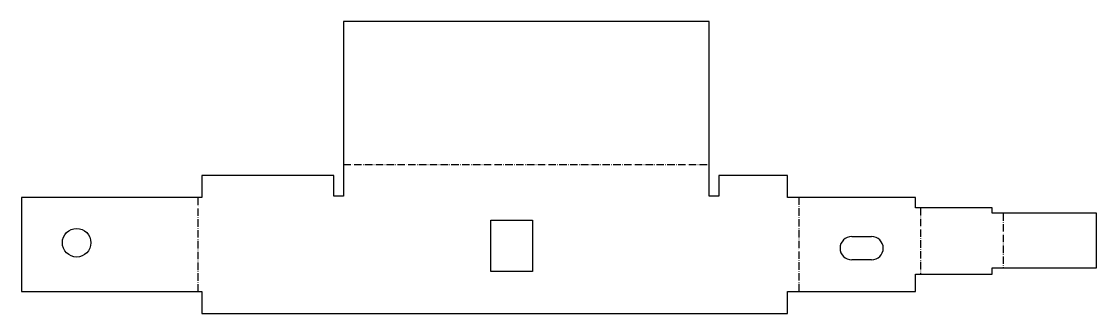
# Model space of a CAD drawing. Header units: millimetres. Extents: x -61 to 303, y 0 to 99.
import ezdxf

# ---------------------------------------------------------------- set-up
doc = ezdxf.new("R2010")
doc.units = ezdxf.units.MM
doc.linetypes.add('DASHDOT', pattern=[3.556, 2.54, -0.508, 0, -0.508])
doc.layers.add('BEND', color=7, linetype='Continuous')
doc.layers.add('CUT', color=7, linetype='Continuous')

msp = doc.modelspace()

# ---------------------------------------------------------------- linework, layer by layer
at = {"layer": 'BEND', "color": 3, "linetype": 'DASHDOT'}
for p, q in [((47.92, 50.43), (171.86, 50.43)), ((-1.26, 7.4), (-1.26, 39.26)), ((202.14, 39.26), (202.14, 7.4)), ((243.39, 35.74), (243.39, 13.33)), ((271.4, 33.94), (271.4, 15.49))]:
    msp.add_line(p, q, dxfattribs=at)
at = {"layer": 'CUT'}
for p, q in [((171.86, 98.81), (47.92, 98.81)), ((47.92, 98.81), (47.92, 39.76)), ((171.86, 39.76), (171.86, 98.81)), ((44.72, 46.66), (0, 46.66)), ((0, 46.66), (0, 39.26)), ((44.72, 39.76), (44.72, 46.66)), ((198.37, 46.66), (175.06, 46.66)), ((175.06, 46.66), (175.06, 39.76)), ((198.37, 39.26), (198.37, 46.66)), ((0, 39.26), (-61.09, 39.26)), ((-61.09, 39.26), (-61.09, 7.4)), ((47.92, 39.76), (44.72, 39.76)), ((175.06, 39.76), (171.86, 39.76)), ((241.71, 39.26), (198.37, 39.26)), ((241.71, 35.74), (241.71, 39.26)), ((267.63, 35.74), (241.71, 35.74)), ((267.63, 33.94), (267.63, 35.74)), ((303, 33.94), (267.63, 33.94)), ((303, 15.49), (303, 33.94)), ((97.9, 14.21), (97.9, 31.63)), ((97.9, 31.63), (112.01, 31.63)), ((112.01, 31.63), (112.01, 14.21)), ((220.09, 26.03), (226.83, 26.03)), ((226.83, 18.16), (220.09, 18.16)), ((267.63, 13.33), (267.63, 15.49)), ((267.63, 15.49), (303, 15.49)), ((112.01, 14.21), (97.9, 14.21)), ((241.71, 7.4), (241.71, 13.33)), ((241.71, 13.33), (267.63, 13.33)), ((-61.09, 7.4), (0, 7.4)), ((0, 7.4), (0, 0)), ((198.37, 0), (198.37, 7.4)), ((198.37, 7.4), (241.71, 7.4)), ((0, 0), (198.37, 0))]:
    msp.add_line(p, q, dxfattribs=at)
msp.add_circle((-42.41, 23.94), 4.84, dxfattribs=at)
for centre, start, end in [((220.09, 22.1), 90, -90), ((226.83, 22.1), -90, 90)]:
    msp.add_arc(centre, 3.94, start, end, dxfattribs=at)

doc.saveas('drawing.dxf')
